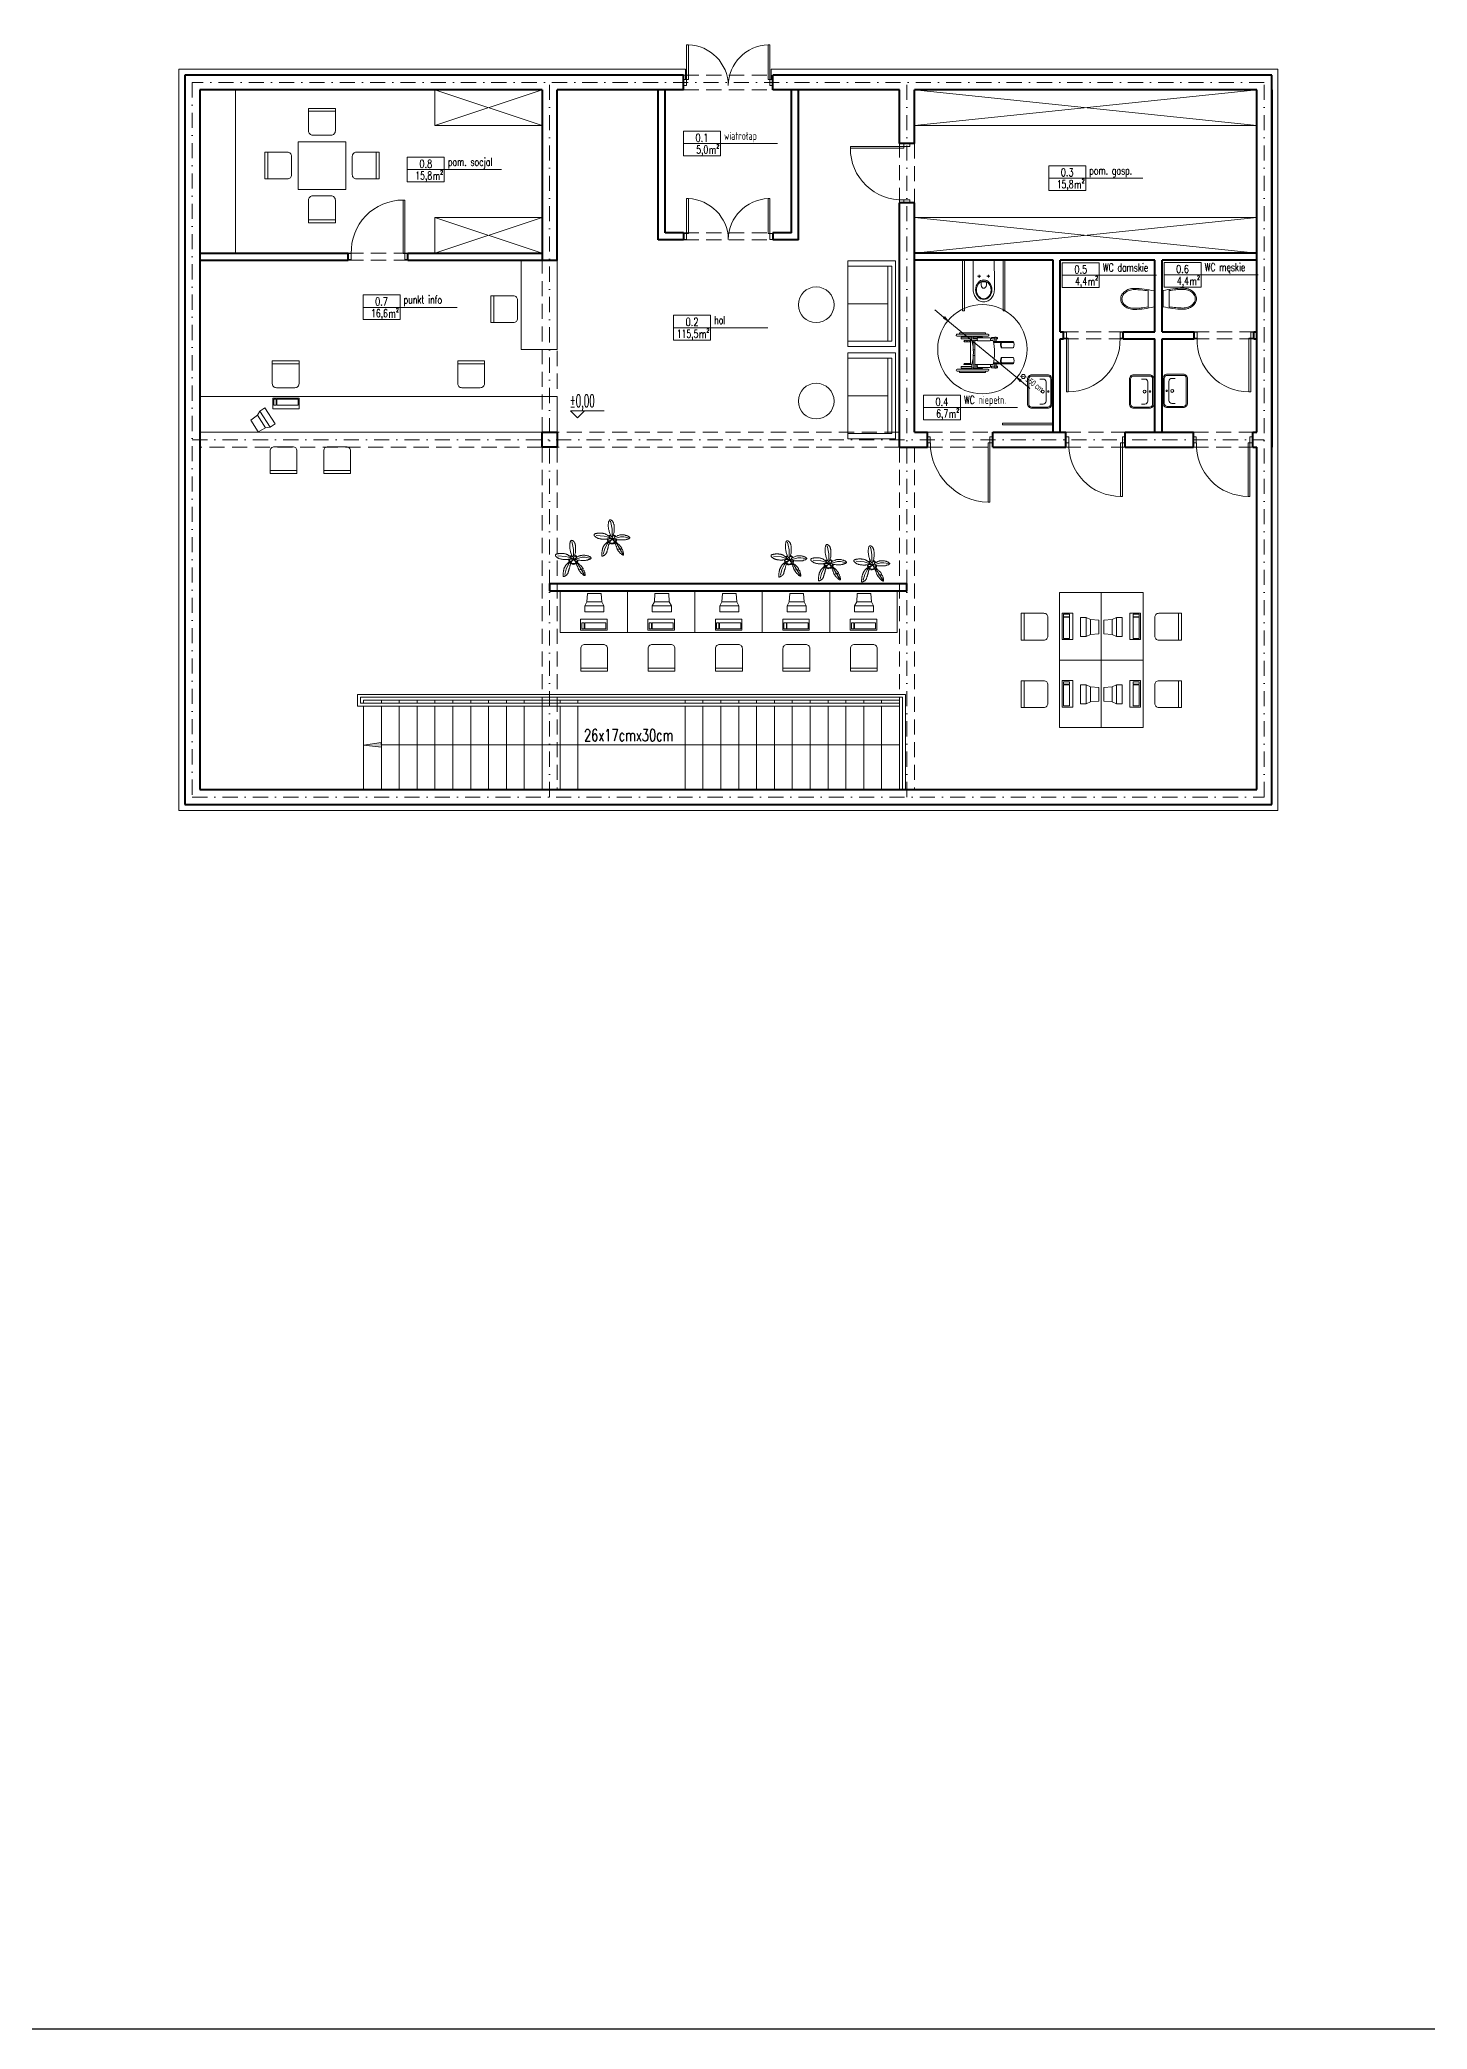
# Model space of a CAD drawing. Header units: millimetres. Extents: x -105266 to 178069, y 491 to 168574.
# Drawn here: x 8103 to 10433, y 5409 to 8750 of the extents above; entities that cross this region are included whole.
import ezdxf
from ezdxf.enums import TextEntityAlignment as Align

# ---------------------------------------------------------------- set-up
doc = ezdxf.new("R2010")
doc.units = ezdxf.units.MM
doc.linetypes.add('DASHDOT', pattern=[25.4, 12.7, -6.35, 0, -6.35])
doc.linetypes.add('DASHED', pattern=[19.05, 12.7, -6.35])
for name, color, linetype, lineweight in [('A- NAD', 111, 'DASHED', 15), ('A-MEBLE', 253, 'Continuous', 5), ('A-OSIE', 7, 'DASHDOT', 0), ('A-SCIANY DZIAŁOWE', 1, 'Continuous', 40), ('A-STOLARKA OKIENNA', 1, 'Continuous', 5), ('A-WIDOK', 111, 'Continuous', 15), ('A-wykończenia', 6, 'Continuous', 13), ('A13_WYPOSAZENIE SANITARNE', 41, 'Continuous', 9), ('A14_KOTY', 4, 'Continuous', 5), ('A16_OPIS_POM', 2, 'Continuous', 9), ('sciany murowane', 3, 'Continuous', 40)]:
    doc.layers.add(name, color=color, linetype=linetype, lineweight=lineweight)
doc.styles.add('ROMANS', font='romans', dxfattribs={"width": 0.7})
doc.styles.add('X', font='ROMANS.shx', dxfattribs={"width": 0.5})

# ---------------------------------------------------------------- blocks, each defined once
blk = doc.blocks.new('LOVESET6')
at = {"layer": 'A-MEBLE', "linetype": 'Continuous'}
for p, q in [((41.75, 0), (41.75, -40.00001)), ((-25.75, -3), (37.25, -3)), ((-25.75, -40.00001), (-25.75, -3)), ((-25.75, -6.5), (37.25, -6.5)), ((5.75, -40.00001), (5.75, -6.5)), ((37.25, -3), (37.25, -40.00001))]:
    blk.add_line(p, q, dxfattribs=at)
for points in [[(41.75, -40.00001), (-30.25, -40.00001), (-30.25, 0), (30.25, 0)], [(30.25, 0), (41.75, 0)]]:
    blk.add_lwpolyline(points, dxfattribs=at)
blk = doc.blocks.new('PLANT2')
at = {"layer": 'A-MEBLE'}
for p, q in [((-8.5, -0.3), (-5.8, 0.2)), ((-5.8, 0.2), (-2.3, 0.2)), ((-1.5, 0.2), (-0.5, 0.6)), ((-1.5, 0.1), (-0.5, 0.4)), ((-1, 9.4), (-1.4, 6.8)), ((-1.4, 6.8), (-1.4, 5)), ((-1.4, 5), (-0.5, 1.9)), ((-0.5, 0.6), (-0.5, 1.4)), ((-0.5, 0.4), (-0.5, -0.3)), ((-0.3, 0.7), (-0.4, 1.4)), ((-0.4, -0.4), (-0.3, 0.5)), ((0.7, 1.3), (-0.3, 0.7)), ((-0.3, 0.5), (0.5, -0.5)), ((-0.2, 0.5), (0.8, 1.2)), ((0.6, -0.5), (-0.2, 0.6)), ((2.5, 2.8), (1.7, 1.9)), ((4.7, 4.1), (2.5, 2.8)), ((6.9, 5.4), (4.7, 4.1)), ((8.3, 6.3), (6.9, 5.4)), ((-10.2, -0.7), (-8.5, -0.3)), ((-1.9, -4.2), (-2.3, -8.6)), ((-1.4, -2.5), (-1.9, -4.2)), ((-0.5, -0.7), (-1.4, -2.5)), ((1.2, -1.6), (2.5, -2.5)), ((2.5, -2.5), (5.2, -3.8)), ((5.2, -3.8), (8.3, -4.7))]:
    blk.add_line(p, q, dxfattribs=at)
for points in [[(-4, 1.3), (-4.4, 1.3), (-4.9, 1.4), (-5.3, 1.4), (-5.8, 1.4), (-6.2, 1.4), (-6.6, 1.4), (-6.9, 1.4), (-7.3, 1.4), (-7.6, 1.4), (-7.9, 1.3), (-8.2, 1.3), (-8.4, 1.2), (-8.6, 1.2), (-8.9, 1.1), (-9.1, 1), (-9.3, 1), (-9.5, 0.9), (-9.6, 0.8), (-9.8, 0.7), (-10, 0.6), (-10.1, 0.5), (-10.3, 0.4), (-10.4, 0.3), (-10.5, 0.2), (-10.6, 0), (-10.7, -0.1), (-10.8, -0.2), (-10.8, -0.3), (-10.9, -0.4), (-10.9, -0.5), (-10.9, -0.6), (-11, -0.7), (-10.9, -0.8), (-10.9, -0.9), (-10.9, -1.1), (-10.8, -1.2), (-10.7, -1.3), (-10.6, -1.4), (-10.5, -1.4), (-10.3, -1.5), (-10.1, -1.6), (-9.8, -1.7), (-9.6, -1.7), (-9.3, -1.8), (-9, -1.8), (-8.6, -1.9), (-8.2, -1.9), (-7.9, -1.9), (-7.5, -1.9), (-7.1, -1.9), (-6.7, -1.8), (-6.2, -1.8), (-5.8, -1.7), (-5.3, -1.6), (-4.8, -1.5), (-4.4, -1.4), (-3.9, -1.2), (-3.4, -1.1), (-2.9, -0.9), (-2.5, -0.7), (-2.1, -0.5), (-1.8, -0.3), (-1.6, -0.1), (-1.5, 0.1), (-1.5, 0.3), (-1.7, 0.4), (-1.9, 0.6), (-2.2, 0.8), (-2.6, 0.9), (-3.1, 1), (-3.5, 1.2), (-4, 1.3)], [(-2, 3.2), (-2.2, 3.5), (-2.3, 3.9), (-2.4, 4.2), (-2.5, 4.5), (-2.5, 4.9), (-2.6, 5.2), (-2.6, 5.5), (-2.6, 5.9), (-2.6, 6.2), (-2.6, 6.5), (-2.5, 6.9), (-2.5, 7.2), (-2.4, 7.5), (-2.3, 7.8), (-2.3, 8.1), (-2.2, 8.4), (-2, 8.7), (-1.9, 9), (-1.8, 9.3), (-1.6, 9.5), (-1.5, 9.7), (-1.3, 9.9), (-1.2, 10), (-1.1, 10.1), (-0.9, 10.1), (-0.8, 10), (-0.7, 9.9), (-0.6, 9.8), (-0.4, 9.6), (-0.3, 9.4), (-0.3, 9.2), (-0.2, 9), (-0.1, 8.7), (0, 8.5), (0, 8.3), (0.1, 8.1), (0.2, 7.8), (0.2, 7.6), (0.2, 7.3), (0.3, 7), (0.3, 6.8), (0.3, 6.5), (0.3, 6.2), (0.3, 5.8), (0.3, 5.5), (0.3, 5.1), (0.3, 4.7), (0.3, 4.3), (0.2, 3.8), (0.2, 3.3), (0.1, 2.9), (0.1, 2.5), (0, 2.1), (-0.1, 1.8), (-0.2, 1.5), (-0.4, 1.4), (-0.6, 1.4), (-0.8, 1.4), (-1, 1.6), (-1.2, 1.8), (-1.4, 2.1), (-1.6, 2.5), (-1.8, 2.8), (-2, 3.2)], [(2.4, 3.5), (2.7, 3.7), (2.9, 4), (3.2, 4.3), (3.4, 4.5), (3.7, 4.7), (3.9, 4.9), (4.1, 5.1), (4.4, 5.3), (4.6, 5.4), (4.9, 5.6), (5.1, 5.7), (5.4, 3.8), (5.7, 6), (5.9, 6.1), (6.2, 6.2), (6.4, 6.2), (6.7, 6.3), (6.9, 6.4), (7.1, 6.5), (7.4, 6.5), (7.6, 6.6), (7.8, 6.6), (7.9, 6.6), (8.1, 6.7), (8.3, 6.7), (8.4, 6.7), (8.5, 6.7), (8.6, 6.7), (8.7, 6.7), (8.8, 6.7), (8.8, 6.6), (8.8, 6.5), (8.8, 6.4), (8.8, 6.3), (8.7, 6.2), (8.6, 6.1), (8.5, 5.9), (8.4, 5.7), (8.3, 5.5), (8.1, 5.4), (7.9, 5.2), (7.8, 5), (7.6, 4.8), (7.4, 4.6), (7.2, 4.4), (6.9, 4.2), (6.7, 4), (6.5, 3.8), (6.3, 3.7), (6.1, 3.5), (5.8, 3.4), (5.6, 3.3), (5.4, 3.1), (5.1, 3), (4.9, 2.9), (4.6, 2.8), (4.3, 2.7), (4, 2.6), (3.7, 2.5), (3.4, 2.3), (3.1, 2.2), (2.8, 2.1), (2.5, 2), (2.2, 1.8), (1.9, 1.7), (1.6, 1.6), (1.3, 1.4), (1.1, 1.3), (0.9, 1.3), (0.8, 1.2), (0.7, 1.2), (0.7, 1.3), (0.8, 1.5), (0.9, 1.7), (1.1, 1.9), (1.3, 2.2), (1.6, 2.5), (1.8, 2.8), (2.1, 3.1), (2.4, 3.5)], [(-1.8, -1.6), (-2, -1.8), (-2.2, -2), (-2.3, -2.3), (-2.5, -2.5), (-2.6, -2.7), (-2.8, -3), (-2.9, -3.2), (-3, -3.4), (-3.1, -3.7), (-3.2, -3.9), (-3.3, -4.2), (-3.4, -4.5), (-3.4, -4.7), (-3.5, -5), (-3.5, -5.3), (-3.5, -5.6), (-3.6, -5.8), (-3.6, -6.1), (-3.6, -6.4), (-3.6, -6.7), (-3.6, -6.9), (-3.6, -7.2), (-3.6, -7.4), (-3.5, -7.7), (-3.5, -7.9), (-3.5, -8.2), (-3.4, -8.4), (-3.4, -8.6), (-3.3, -8.8), (-3.3, -9), (-3.2, -9.2), (-3.2, -9.3), (-3.1, -9.4), (-3.1, -9.5), (-3, -9.6), (-3, -9.7), (-2.9, -9.8), (-2.8, -9.8), (-2.8, -9.9), (-2.7, -9.9), (-2.7, -9.9), (-2.6, -9.9), (-2.6, -9.9), (-2.5, -9.9), (-2.4, -9.9), (-2.4, -9.9), (-2.3, -9.9), (-2.2, -9.8), (-2.1, -9.8), (-2, -9.7), (-1.9, -9.6), (-1.8, -9.5), (-1.7, -9.4), (-1.6, -9.3), (-1.5, -9.1), (-1.4, -9), (-1.3, -8.9), (-1.2, -8.7), (-1.1, -8.6), (-1, -8.4), (-0.9, -8.2), (-0.8, -8), (-0.7, -7.8), (-0.6, -7.5), (-0.5, -7.3), (-0.5, -7), (-0.4, -6.7), (-0.3, -6.4), (-0.3, -6.1), (-0.2, -5.8), (-0.2, -5.6), (-0.2, -5.3), (-0.1, -5), (-0.1, -4.7), (-0.1, -4.5), (-0.1, -4.3), (-0.1, -4), (-0.1, -3.8), (-0.1, -3.5), (-0.2, -3.3), (-0.2, -3), (-0.2, -2.8), (-0.3, -2.5), (-0.3, -2.3), (-0.3, -2), (-0.4, -1.8), (-0.4, -1.5), (-0.4, -1.3), (-0.4, -1.1), (-0.4, -0.9), (-0.4, -0.7), (-0.3, -0.6), (-0.3, -0.5), (-0.4, -0.4), (-0.4, -0.4), (-0.5, -0.4), (-0.6, -0.4), (-0.7, -0.5), (-0.8, -0.6), (-1, -0.8), (-1.2, -1), (-1.4, -1.2), (-1.6, -1.4), (-1.8, -1.6)], [(0.9, -1.7), (1, -1.9), (1.2, -2.1), (1.3, -2.3), (1.5, -2.5), (1.6, -2.7), (1.8, -2.9), (2, -3.1), (2.2, -3.3), (2.4, -3.5), (2.6, -3.7), (2.8, -3.8), (3, -4), (3.2, -4.2), (3.4, -4.3), (3.6, -4.4), (3.8, -4.5), (4, -4.6), (4.2, -4.7), (4.3, -4.8), (4.5, -4.9), (4.7, -5), (4.9, -5), (5.1, -5.1), (5.3, -5.1), (5.6, -5.2), (5.8, -5.2), (6, -5.3), (6.3, -5.3), (6.5, -5.4), (6.8, -5.4), (7.1, -5.5), (7.3, -5.5), (7.6, -5.5), (7.8, -5.5), (8, -5.5), (8.2, -5.6), (8.4, -5.6), (8.6, -5.6), (8.8, -5.6), (8.9, -5.6), (9, -5.6), (9.2, -5.6), (9.2, -5.6), (9.3, -5.5), (9.4, -5.5), (9.4, -5.4), (9.4, -5.4), (9.4, -5.3), (9.3, -5.2), (9.3, -5), (9.2, -4.8), (9.1, -4.7), (9, -4.5), (8.9, -4.3), (8.8, -4.1), (8.7, -4), (8.6, -3.8), (8.5, -3.6), (8.4, -3.5), (8.2, -3.4), (8.1, -3.3), (8, -3.2), (7.8, -3.1), (7.7, -3), (7.5, -2.9), (7.3, -2.8), (7.1, -2.8), (6.9, -2.7), (6.7, -2.7), (6.5, -2.6), (6.3, -2.5), (6.1, -2.5), (5.9, -2.4), (5.8, -2.4), (5.6, -2.3), (5.4, -2.3), (5.2, -2.2), (5, -2.2), (4.8, -2.1), (4.6, -2), (4.4, -2), (4.1, -1.9), (3.9, -1.9), (3.6, -1.8), (3.4, -1.8), (3.1, -1.7), (2.9, -1.6), (2.6, -1.5), (2.4, -1.4), (2.1, -1.4), (1.9, -1.3), (1.7, -1.2), (1.5, -1.1), (1.3, -1), (1.1, -0.9), (1, -0.8), (0.9, -0.7), (0.8, -0.7), (0.7, -0.6), (0.6, -0.6), (0.6, -0.5), (0.5, -0.5), (0.5, -0.5), (0.5, -0.6), (0.5, -0.6), (0.5, -0.7), (0.6, -0.9), (0.6, -1), (0.7, -1.1), (0.7, -1.3), (0.8, -1.5), (0.9, -1.7)]]:
    blk.add_lwpolyline(points, close=True, dxfattribs=at)
for radius, start, end in [(2.64, 123.8022, 163.3846), (2.2, 123.3061, 164.633), (2.64, 55.4621, 85.1348), (2.2, 56.1561, 85.8565), (2.2, 323.0276, 39.4037), (2.64, 325.816, 37.097), (2.64, 200.5744, 226.3792), (2.2, 199.7262, 226.28), (2.2, 263.9554, 299.0217), (2.64, 266.0481, 299.6067)]:
    blk.add_arc((-0.1, 0.2), radius, start, end, dxfattribs=at)
blk = doc.blocks.new('ME-KRZ1')
at = {"linetype": 'Continuous'}
blk.add_line((45, 5), (0, 5), dxfattribs=at)
blk.add_lwpolyline([(0, 38, -0.414214), (7, 45), (38, 45, -0.414214), (45, 38), (45, 0), (0, 0)], format="xyb", close=True, dxfattribs=at)
blk = doc.blocks.new('ME-XKOMP')
for p, q in [((10.8, 47.4), (7.3, 40.4)), ((7.3, 40.4), (7.3, 30.4)), ((7.3, 40.4), (39.3, 40.4)), ((11.8, 61.4), (10.8, 47.4)), ((10.8, 47.4), (35.8, 47.4)), ((34.8, 61.4), (11.8, 61.4)), ((34.8, 61.4), (35.8, 47.4)), ((35.8, 47.4), (39.3, 40.4)), ((39.3, 30.4), (39.3, 40.4)), ((0, 18), (44.5, 18)), ((0, 0), (0, 18)), ((44.5, 0), (0, 0)), ((2, 12), (6, 12)), ((2, 2), (2, 12)), ((6, 2), (2, 2)), ((6, 2), (6, 12)), ((7, 2), (7, 12)), ((7, 12), (42.5, 12)), ((42.5, 2), (7, 2)), ((7.3, 30.4), (39.3, 30.4)), ((42.5, 12), (42.5, 2)), ((44.5, 18), (44.5, 0))]:
    blk.add_line(p, q)
blk = doc.blocks.new('A$C67DB12D1')
at = {"layer": 'A-MEBLE'}
for p, q in [((0, 0), (0, -70)), ((113.2, 0), (0, 0)), ((113.2, -70), (113.2, 0)), ((0, -70), (113.2, -70))]:
    blk.add_line(p, q, dxfattribs=at)
for name, p in [('ME-XKOMP', (34.4, -65.6)), ('ME-KRZ1', (34.7, -134.7))]:
    blk.add_blockref(name, p, dxfattribs=at)
blk = doc.blocks.new('A$C676C4DED')
at = {"layer": 'A-MEBLE'}
for p, q in [((0, 180), (60, 180)), ((0, 0), (0, 180)), ((0, 180), (60, 0)), ((0, 0), (60, 180)), ((60, 180), (60, 0)), ((60, 0), (0, 0))]:
    blk.add_line(p, q, dxfattribs=at)
blk = doc.blocks.new('A$C06155931')
at = {"layer": 'A-STOLARKA OKIENNA'}
for points in [[(5, 5), (5, 63.4), (8, 63.4), (8, 5)], [(142, 5), (142, 63.4), (145, 63.4), (145, 5)], [(0, 5), (5, 5), (5, -5), (0, -5)], [(0, 5), (5, 5), (5, -5), (0, -5)], [(145, 5), (150, 5), (150, -5), (145, -5)]]:
    blk.add_lwpolyline(points, close=True, dxfattribs=at)
for centre, start, end in [((5.3, -6.3), 1.0982, 87.7503), ((144.7, -6.3), 92.2497, 178.9018)]:
    blk.add_arc(centre, 69.8, start, end, dxfattribs=at)
blk = doc.blocks.new('MW-0-105')
at = {"layer": 'A13_WYPOSAZENIE SANITARNE', "linetype": 'ByBlock'}
for points in [[(-21, -41), (21, -41, 0.414214), (28, -34), (28, -7, 0.414214), (21, 0), (-21, 0, 0.414214), (-28, -7), (-28, -34, 0.414214)], [(-21, -39), (21, -39, 0.414214), (26, -34), (26, -7, 0.414214), (21, -2), (-21, -2, 0.414214), (-26, -7), (-26, -34, 0.414214)]]:
    blk.add_lwpolyline(points, format="xyb", close=True, dxfattribs=at)
blk.add_lwpolyline([(21, -20.5), (21, -15, 0.414214), (16, -10), (-16, -10, 0.414214), (-21, -15), (-21, -20.5)], format="xyb", dxfattribs=at)
for centre, radius in [((0, -15.5), 2.5), ((0, -6.3), 1.29)]:
    blk.add_circle(centre, radius, dxfattribs=at)
blk = doc.blocks.new('MW-0-152')
at = {"layer": 'A13_WYPOSAZENIE SANITARNE', "linetype": 'ByBlock'}
blk.add_line((-15.5, -10), (15.5, -10), dxfattribs=at)
blk.add_lwpolyline([(-13.5, 0, 0.053819), (-17.7, -33.3, 0.078305), (-16.3, -42.2, 0.087719), (-12.6, -49.3, 0.105432), (-6.6, -54.4, 0.122623), (0, -56, 0.122623), (6.6, -54.4, 0.105432), (12.6, -49.3, 0.087719), (16.3, -42.2, 0.078305), (17.7, -33.3, 0.053819), (13.5, 0)], format="xyb", close=True, dxfattribs=at)
blk.add_lwpolyline([(-13.5, -10, 0.037963), (-15.7, -33.3, 0.078126), (-14.4, -41.6, 0.087719), (-11, -48.1, 0.105432), (-5.6, -52.6, 0.122623), (0, -54, 0.122623), (5.6, -52.6, 0.105432), (11, -48.1, 0.087719), (14.4, -41.6, 0.078126), (15.7, -33.3, 0.037963), (13.5, -10)], format="xyb", dxfattribs=at)
blk = doc.blocks.new('A$C0A0820CA')
at = {"layer": 'A-STOLARKA OKIENNA'}
for points in [[(5, 5), (5, 95), (8, 95), (8, 5)], [(0, 5), (5, 5), (5, -5), (0, -5)], [(95, 5), (100, 5), (100, -5), (95, -5)]]:
    blk.add_lwpolyline(points, close=True, dxfattribs=at)
blk.add_arc((8.4, 8.4), 86.6, 357.7776, 90.2803, dxfattribs=at)
blk = doc.blocks.new('A$C3C107989')
at = {"layer": 'A13_WYPOSAZENIE SANITARNE', "lineweight": 0}
for points in [[(17.6, 0), (17.7, -12), (17.8, -23.9), (17.8, -47.8), (17.8, -49.8), (17.6, -51.8), (17.3, -53.7), (16.9, -55.7), (16.3, -57.6), (15.5, -59.4), (14.6, -61.2), (13.5, -62.8), (12.3, -64.3), (10.8, -65.7), (9.3, -67), (7.6, -68), (5.8, -68.8), (3.9, -69.5), (2, -69.9), (0, -70), (-2, -69.9), (-4, -69.5), (-5.8, -68.8), (-7.6, -68), (-9.3, -67), (-10.9, -65.7), (-12.3, -64.3), (-13.6, -62.8), (-14.7, -61.2), (-15.6, -59.4), (-16.3, -57.6), (-16.9, -55.7), (-17.3, -53.7), (-17.6, -51.8), (-17.8, -49.8), (-17.8, -47.8), (-17.8, -23.9), (-17.7, -12), (-17.6, 0)], [(-17.6, 0), (17.6, 0)]]:
    blk.add_lwpolyline(points, dxfattribs=at)
at = {"layer": 'A13_WYPOSAZENIE SANITARNE'}
for points in [[(-10.4, -27), (-5.1, -27)], [(-7.8, -24.5), (-7.8, -29.5)], [(5.1, -27), (10.2, -27)], [(7.7, -24.8), (7.7, -29.3)]]:
    blk.add_lwpolyline(points, dxfattribs=at)
at = {"layer": 'A13_WYPOSAZENIE SANITARNE', "lineweight": 0}
for points in [[(-7.8, -27.7), (-7.5, -27.7), (-7.2, -27.5), (-7.1, -27.3), (-7, -27), (-7.1, -26.7), (-7.2, -26.5), (-7.5, -26.3), (-7.8, -26.2), (-8, -26.3), (-8.3, -26.5), (-8.5, -26.7), (-8.5, -27), (-8.5, -27.3), (-8.3, -27.5), (-8, -27.7)], [(-4.5, -37.9), (-4.4, -37.6), (-4.3, -37.3), (-4.1, -37.1), (-3.8, -36.9), (-2.9, -36.5), (-2, -36.3), (-1, -36.1), (0, -36.1), (1, -36.1), (2, -36.3), (2.9, -36.5), (3.8, -36.9), (4.1, -37.1), (4.3, -37.3), (4.4, -37.6), (4.4, -37.9), (4.4, -40.7), (4.3, -42.1), (4, -43.5), (3.8, -44.2), (3.5, -44.9), (3.1, -45.5), (2.6, -46), (2, -46.4), (1.4, -46.7), (0.7, -47), (0, -47), (-0.7, -47), (-1.4, -46.7), (-2.1, -46.4), (-2.6, -46), (-3.1, -45.5), (-3.5, -44.9), (-3.8, -44.2), (-4, -43.5), (-4.3, -42.1), (-4.4, -40.7)]]:
    blk.add_lwpolyline(points, close=True, dxfattribs=at)
blk.add_circle((7.7, -27), 0.752, dxfattribs=at)
for centre, major_axis, ratio in [((0, -49.5), (0, -16.5), 0.829441), ((0, -49.9), (0, -14.8), 0.831158)]:
    blk.add_ellipse(centre, major_axis=major_axis, ratio=ratio, start_param=0, end_param=6.283185, dxfattribs=at)
blk = doc.blocks.new('A$C75C05469')
at = {"layer": 'A-WIDOK'}
h = blk.add_hatch(color=256, dxfattribs=at)
h.dxf.hatch_style = 1
h.paths.add_polyline_path([(9.8, -60), (-4.9, -30)])
h.paths.add_polyline_path([(4, 0), (0.1, 30), (0, 30), (-4, 0)])
blk.add_lwpolyline([(0.1, 30), (4, 0), (-4, 0), (0, 30)], dxfattribs=at)
blk = doc.blocks.new('A$C1A052F2C')
at = {"layer": 'A-STOLARKA OKIENNA'}
for points in [[(-105, -5), (-110, -5), (-110, 5), (-105, 5)], [(0, -5), (-5, -5), (-5, 5), (0, 5)], [(-5, -5), (-5, -105), (-8, -105), (-8, -5)]]:
    blk.add_lwpolyline(points, close=True, dxfattribs=at)
blk.add_arc((-4.3, -4.4), 100.7, 180.3589, 267.8962, dxfattribs=at)
blk = doc.blocks.new('B05X0605')
at = {"layer": 'A-MEBLE', "linetype": 'Continuous'}
for p, q in [((118.5, 187), (73.5, 187)), ((5, 118.5), (5, 73.5)), ((187, 118.5), (187, 73.5)), ((118.5, 5), (73.5, 5))]:
    blk.add_line(p, q, dxfattribs=at)
for points in [[(73.5, 154, 0.414214), (80.5, 147), (111.5, 147, 0.414214), (118.5, 154), (118.5, 192), (73.5, 192)], [(38, 73.5, 0.414214), (45, 80.5), (45, 111.5, 0.414214), (38, 118.5), (0, 118.5), (0, 73.5)], [(154, 73.5, -0.414214), (147, 80.5), (147, 111.5, -0.414214), (154, 118.5), (192, 118.5), (192, 73.5)], [(73.5, 38, -0.414214), (80.5, 45), (111.5, 45, -0.414214), (118.5, 38), (118.5, 0), (73.5, 0)]]:
    blk.add_lwpolyline(points, format="xyb", close=True, dxfattribs=at)
at = {"layer": 'A-MEBLE'}
blk.add_lwpolyline([(56, 136), (136, 136), (136, 56), (56, 56)], close=True, dxfattribs=at)
blk = doc.blocks.new('A$C3FBA17CC')
at = {"layer": 'A-MEBLE'}
for p, q in [((0, 0), (0, -44.5)), ((18, 0), (0, 0)), ((18, -44.5), (18, 0)), ((12, -2), (2, -2)), ((2, -2), (2, -37.5)), ((12, -37.5), (12, -2)), ((0, -44.5), (18, -44.5)), ((2, -37.5), (12, -37.5)), ((2, -38.5), (2, -42.5)), ((2, -38.5), (12, -38.5)), ((2, -42.5), (12, -42.5)), ((12, -42.5), (12, -38.5)), ((43.6, -40.3), (16.7, -57.6)), ((16.7, -57.6), (22.1, -66)), ((49, -48.7), (22.1, -66)), ((28.8, -70), (22.1, -66)), ((49.9, -56.5), (28.8, -70)), ((49, -48.7), (43.6, -40.3)), ((49.9, -56.5), (49, -48.7)), ((56.6, -68.8), (49.9, -56.5)), ((37.3, -81.2), (28.8, -70)), ((37.3, -81.2), (56.6, -68.8))]:
    blk.add_line(p, q, dxfattribs=at)
blk = doc.blocks.new('opis-pomieszczenie')
for p, q in [((-64.8, 0), (99.9, 0)), ((0, 21.8), (0, -21.4))]:
    blk.add_line(p, q)
blk.add_lwpolyline([(0, 21.8), (-64.8, 21.8), (-64.8, -21.4), (0, -21.4)])
at = {"style": 'ROMANS', "width": 0.7}
for s, height, p in [('m', 14.3, (-13.8, -18)), ('2', 7.15, (-4.6, -8.4))]:
    blk.add_text(s, height=height, dxfattribs=at).set_placement(p, align=Align.CENTER)
blk.add_attdef('NR', text='', height=14.3, dxfattribs=at).set_placement((-32.4, 2.8), align=Align.CENTER)
for tag, p in [('POMIESZCZENIE', (6.3, 3.9)), ('POS', (6.3, -17.6))]:
    blk.add_attdef(tag, p, '', height=14.3, dxfattribs=at)
blk.add_attdef('POW', text='', height=14.3, dxfattribs=at).set_placement((-27, -17.4), align=Align.RIGHT)
blk = doc.blocks.new('A$C594607AF')
at = {"layer": 'A-MEBLE'}
for p, q in [((46.8, 67.9), (-5.2, 67.9)), ((42.4, 70.5), (-0.8, 70.5)), ((-0.8, 70.5), (-0.8, 67.9)), ((42.4, 70.5), (42.4, 67.9)), ((-5.2, 64.7), (46.8, 64.7)), ((1.8, 63), (1.8, 60.4)), ((19.6, 63), (1.8, 63)), ((19.6, 60.4), (1.8, 60.4)), ((7.2, 57.1), (6.6, 57.1)), ((6.6, 55.3), (17.5, 55.3)), ((9.6, 57.1), (9, 57.1)), ((12.1, 57.1), (11.4, 57.1)), ((14.6, 57.1), (13.9, 57.1)), ((17.5, 57.1), (16.4, 57.1)), ((17.5, 57.1), (19.9, 57.1)), ((17.5, 16.9), (17.5, 57.1)), ((17.5, 57.1), (19.9, 57.1)), ((19.6, 64.7), (19.6, 57.1)), ((22.1, 64.7), (22.1, 60.6)), ((37.3, 63), (22.1, 63)), ((22.1, 60.6), (29, 60.6)), ((22.1, 58.1), (29, 58.1)), ((22.1, 58.1), (22.1, 41.7)), ((22.1, 41.7), (24.6, 41.7)), ((24.6, 41.7), (22.1, 41.7)), ((24.6, 57.1), (29.2, 57.1)), ((24.6, 16.9), (24.6, 57.1)), ((24.6, 57.1), (29.2, 57.1)), ((50.7, 61.9), (29.3, 61.9)), ((50.7, 61.9), (29.3, 61.9)), ((29.3, 56.8), (50.7, 56.8)), ((29.3, 56.8), (50.7, 56.8)), ((37.3, 63), (37.3, 61.9)), ((50.8, 57.1), (55.4, 57.1)), ((50.8, 57.1), (55.4, 57.1)), ((58.5, 62.3), (53.3, 62.3)), ((53.3, 59.9), (58.5, 59.9)), ((55.7, 55.9), (89.3, 55.9)), ((56.1, 53.9), (90.1, 53.9)), ((58.5, 55.9), (58.5, 63.1)), ((58.5, 63.1), (60.7, 63.1)), ((60.7, 63.1), (60.7, 55.9)), ((62.1, 62.3), (60.7, 62.3)), ((62.1, 59.9), (60.7, 59.9)), ((89.3, 45.3), (68.9, 45.3)), ((-5.2, 9.3), (46.8, 9.3)), ((46.8, 6.1), (-5.2, 6.1)), ((-0.8, 3.5), (-0.8, 6.1)), ((42.4, 3.5), (-0.8, 3.5)), ((1.8, 11), (1.8, 13.6)), ((19.6, 13.6), (1.8, 13.6)), ((19.6, 11), (1.8, 11)), ((6.6, 18.7), (17.5, 18.7)), ((7.2, 16.9), (6.6, 16.9)), ((9.6, 16.9), (9, 16.9)), ((12.1, 16.9), (11.4, 16.9)), ((14.6, 16.9), (13.9, 16.9)), ((17.5, 16.9), (16.4, 16.9)), ((17.5, 16.9), (19.9, 16.9)), ((19.6, 9.3), (19.6, 16.9)), ((24.6, 32.3), (22.1, 32.3)), ((22.1, 15.9), (22.1, 32.3)), ((22.1, 15.9), (29, 15.9)), ((22.1, 13.4), (29, 13.4)), ((22.1, 9.3), (22.1, 13.4)), ((37.3, 11), (22.1, 11)), ((24.6, 16.9), (29.2, 16.9)), ((29.3, 17.2), (50.7, 17.2)), ((50.7, 12.1), (29.3, 12.1)), ((37.3, 11), (37.3, 12.1)), ((42.4, 3.5), (42.4, 6.1)), ((50.8, 16.9), (55.4, 16.9)), ((53.3, 14.1), (58.5, 14.1)), ((58.5, 11.7), (53.3, 11.7)), ((55.7, 18.1), (89.3, 18.1)), ((56.1, 20.1), (90.1, 20.1)), ((58.5, 18.1), (58.5, 10.9)), ((58.5, 10.9), (60.7, 10.9)), ((60.7, 10.9), (60.7, 18.1)), ((62.1, 14.1), (60.7, 14.1)), ((62.1, 11.7), (60.7, 11.7)), ((89.3, 28.7), (68.9, 28.7))]:
    blk.add_line(p, q, dxfattribs=at)
for centre, radius, start, end in [((-5, 66.3), 1.62, 83.3484, 263.3484), ((46.7, 66.3), 1.62, 276.6516, 96.6516), ((8.8, 56.2), 2.43, 157.5799, 202.4201), ((8.1, 59.4), 2.43, 248.7013, 291.2987), ((10.5, 59.4), 2.43, 248.7013, 291.2987), ((13, 59.4), 2.43, 248.7013, 291.2987), ((15.5, 59.4), 2.43, 248.7013, 291.2987), ((-64.5, 37), 86.8, 346.5803, 13.4197), ((35.8, 59.4), 6.91, 158.6958, 201.3042), ((35.8, 59.4), 6.91, 158.6958, 201.3042), ((44.2, 59.4), 6.91, 338.6958, 21.3042), ((44.2, 59.4), 6.91, 338.6958, 21.3042), ((53.7, 61.1), 1.29, 111.1935, 248.8065), ((-29, 37), 86.8, 346.5803, 13.4197), ((61.6, 61.1), 1.29, 291.1935, 68.8065), ((80.7, 50.6), 12.9, 165.0649, 204.3854), ((80.7, 50.6), 11.7, 165.0649, 207.0325), ((77.6, 50.6), 12.9, 335.6146, 24.3854), ((-5, 7.7), 1.62, 96.6516, 276.6516), ((8.8, 17.8), 2.43, 157.5799, 202.4201), ((8.1, 14.6), 2.43, 68.7013, 111.2987), ((10.5, 14.6), 2.43, 68.7013, 111.2987), ((13, 14.6), 2.43, 68.7013, 111.2987), ((15.5, 14.6), 2.43, 68.7013, 111.2987), ((35.8, 14.6), 6.91, 158.6958, 201.3042), ((46.7, 7.7), 1.62, 263.3484, 83.3484), ((44.2, 14.6), 6.91, 338.6958, 21.3042), ((53.7, 12.9), 1.29, 111.1935, 248.8065), ((61.6, 12.9), 1.29, 291.1935, 68.8065), ((80.7, 23.4), 12.9, 155.6146, 194.9351), ((80.7, 23.4), 11.7, 152.9675, 194.9351), ((77.6, 23.4), 12.9, 335.6146, 24.3854)]:
    blk.add_arc(centre, radius, start, end, dxfattribs=at)
blk = doc.blocks.new('A$C50B7139D')
at = {"layer": 'A-MEBLE'}
h = blk.add_hatch(color=256, dxfattribs=at)
h.dxf.hatch_style = 1
h.paths.add_polyline_path([(-117.6, 106.2), (-112.1, 99.5), (-119.7, 103.7)])
h = blk.add_hatch(color=256, dxfattribs=at)
h.dxf.hatch_style = 1
h.paths.add_polyline_path([(11, -0.3), (3.4, 3.9), (9, -2.8)])
blk.add_line((3.4, 3.9), (-112.2, 99.4), dxfattribs=at)
for points in [[(-112.1, 99.5), (-134.2, 117.8)], [(3.4, 3.9), (25.5, -14.4)]]:
    blk.add_lwpolyline(points, dxfattribs=at)
for points in [[(-117.6, 106.2), (-112.1, 99.5), (-119.7, 103.7)], [(11, -0.3), (3.4, 3.9), (9, -2.8)]]:
    blk.add_lwpolyline(points, close=True, dxfattribs=at)
blk.add_circle((-54.4, 51.6), 75, dxfattribs=at)
at = {"layer": 'A16_OPIS_POM'}
blk.add_line((8.9, 6.4), (19.8, 4.8), dxfattribs=at)
blk.add_circle((14.4, 5.8), 3.53, dxfattribs=at)
blk.add_blockref('A$C594607AF', (-91.7, 8.9))
at = {"layer": 'A16_OPIS_POM', "insert": (23.3, 6.8), "char_height": 10, "attachment_point": 1, "rotation": 322.7249, "style": 'ROMANS'}
blk.add_mtext_dynamic_manual_height_columns('{\\fArial Narrow|b0|i0|c0|p34;150 cm}', width=102.116, gutter_width=12.5, heights=[0], dxfattribs=at)
blk = doc.blocks.new('poziom miekki')
for p, q in [((15.8, 4.2), (-4.2, 4.2)), ((-4.2, 4.2), (0, 0)), ((0, 0), (4.2, 4.2))]:
    blk.add_line(p, q)
at = {"color": 0, "style": 'ROMANS', "width": 0.7}
blk.add_attdef('H?', (-4.2, 8.2), '', height=7.5, dxfattribs=at)

msp = doc.modelspace()

# ---------------------------------------------------------------- linework, layer by layer
msp.add_line((8371.59, 7490.75), (8959.09, 7490.75))
msp.add_lwpolyline([(6336.59, 10747.27), (20439.26, 10747.27), (20439.26, 5409.23), (6336.59, 5409.23)], close=True)
at = {"layer": 'A- NAD', "ltscale": 2}
for p, q in [((9184.09, 8690.75), (9334.09, 8690.75)), ((9184.09, 8665.75), (9334.09, 8665.75)), ((9546.59, 8475.95), (9546.59, 8575.95)), ((9571.59, 8575.95), (9571.59, 8475.95)), ((9184.09, 8425.75), (9334.09, 8425.75)), ((8621.08, 8391.75), (8721.08, 8391.75)), ((9184.09, 8413.75), (9334.09, 8413.75)), ((8621.08, 8379.75), (8721.08, 8379.75)), ((8946.59, 8090.75), (8946.59, 8379.75)), ((8971.59, 8379.75), (8971.59, 8090.75)), ((9821.91, 8259.75), (9921.91, 8259.75)), ((10041.41, 8259.75), (10141.41, 8259.75)), ((9821.91, 8247.75), (9921.91, 8247.75)), ((10041.41, 8247.75), (10141.41, 8247.75)), ((8946.59, 8090.75), (8371.59, 8090.75)), ((9546.59, 8090.75), (8971.59, 8090.75)), ((9593.36, 8090.75), (9703.36, 8090.75)), ((9825.78, 8090.75), (9925.78, 8090.75)), ((10039.98, 8090.75), (10139.98, 8090.75)), ((8946.59, 8065.75), (8371.59, 8065.75)), ((8946.59, 8065.75), (8946.59, 7490.75)), ((9546.59, 8065.75), (8971.59, 8065.75)), ((8971.59, 8065.75), (8971.59, 7490.75)), ((9546.59, 8065.75), (9546.59, 7490.75)), ((9571.59, 8065.75), (9571.59, 7490.75)), ((9593.36, 8065.75), (9703.36, 8065.75)), ((9825.78, 8065.75), (9925.78, 8065.75)), ((10039.98, 8065.75), (10139.98, 8065.75))]:
    msp.add_line(p, q, dxfattribs=at)
at = {"layer": 'A-MEBLE'}
for p, q in [((8431.59, 8665.75), (8431.59, 8391.75)), ((10146.59, 8665.75), (9571.59, 8605.75)), ((9571.59, 8665.75), (10146.59, 8605.75)), ((10146.59, 8605.75), (9571.59, 8605.75)), ((10146.59, 8451.75), (9571.59, 8451.75)), ((10146.59, 8391.75), (9571.59, 8451.75)), ((9571.59, 8391.75), (10146.59, 8451.75)), ((8636.59, 7650.75), (9556.59, 7650.75)), ((8636.59, 7650.75), (8636.59, 7630.75)), ((9556.59, 7650.75), (9556.59, 7490.75)), ((8636.59, 7630.75), (9546.59, 7630.75)), ((8641.59, 7645.75), (9551.59, 7645.75)), ((8641.59, 7645.75), (8641.59, 7635.75)), ((8641.59, 7635.75), (9546.59, 7635.75)), ((9551.59, 7645.75), (9551.59, 7490.75))]:
    msp.add_line(p, q, dxfattribs=at)
for points in [[(8911.59, 8379.75), (8911.59, 8229.75), (8971.59, 8229.75), (8971.59, 8379.75)], [(8371.59, 8090.75), (8971.59, 8090.75), (8971.59, 8150.75), (8371.59, 8150.75)]]:
    msp.add_lwpolyline(points, dxfattribs=at)
for centre in [(9406.78, 8304.96), (9406.78, 8143.21)]:
    msp.add_circle(centre, 29.9, dxfattribs=at)
at = {"layer": 'A-OSIE', "ltscale": 2}
for p, q in [((8959.09, 7478.25), (8959.09, 8678.25)), ((9559.09, 7478.25), (9559.09, 8678.25)), ((10159.09, 7478.25), (10159.09, 8678.25)), ((8359.09, 8078.25), (10159.09, 8078.25))]:
    msp.add_line(p, q, dxfattribs=at)
msp.add_lwpolyline([(8359.09, 7478.25), (10159.09, 7478.25), (10159.09, 8678.25), (8359.09, 8678.25)], close=True, dxfattribs=at)
at = {"layer": 'A-SCIANY DZIAŁOWE'}
for p, q in [((9141.09, 8413.75), (9141.09, 8665.75)), ((9153.09, 8425.75), (9153.09, 8665.75)), ((9365.09, 8425.75), (9365.09, 8665.75)), ((9377.09, 8413.75), (9377.09, 8665.75)), ((9184.09, 8425.75), (9153.09, 8425.75)), ((9184.09, 8425.75), (9184.09, 8413.75)), ((9365.09, 8425.75), (9334.09, 8425.75)), ((9334.09, 8425.75), (9334.09, 8413.75)), ((8371.59, 8391.75), (8621.08, 8391.75)), ((8621.08, 8379.75), (8621.08, 8391.75)), ((8721.08, 8391.75), (8946.59, 8391.75)), ((8721.08, 8379.75), (8721.08, 8391.75)), ((9184.09, 8413.75), (9141.09, 8413.75)), ((9377.09, 8413.75), (9334.09, 8413.75)), ((10146.59, 8391.75), (9571.59, 8391.75)), ((8371.59, 8379.75), (8621.08, 8379.75)), ((8721.08, 8379.75), (8946.59, 8379.75)), ((9804.59, 8379.75), (9571.59, 8379.75)), ((9804.59, 8090.75), (9804.59, 8379.75)), ((9975.59, 8379.75), (9816.59, 8379.75)), ((9816.59, 8259.75), (9816.59, 8379.75)), ((9975.59, 8259.75), (9975.59, 8379.75)), ((10146.59, 8379.75), (9987.59, 8379.75)), ((9987.59, 8259.75), (9987.59, 8379.75)), ((9816.59, 8259.75), (9821.91, 8259.75)), ((9821.91, 8247.75), (9821.91, 8259.75)), ((9921.91, 8259.75), (9975.59, 8259.75)), ((9921.91, 8247.75), (9921.91, 8259.75)), ((9987.59, 8259.75), (10041.41, 8259.75)), ((10041.41, 8247.75), (10041.41, 8259.75)), ((10141.41, 8259.75), (10146.59, 8259.75)), ((10141.41, 8247.75), (10141.41, 8259.75)), ((9816.59, 8247.75), (9821.91, 8247.75)), ((9816.59, 8090.75), (9816.59, 8247.75)), ((9921.91, 8247.75), (9975.59, 8247.75)), ((9975.59, 8090.75), (9975.59, 8247.75)), ((9987.59, 8090.75), (9987.59, 8247.75)), ((9987.59, 8247.75), (10041.41, 8247.75)), ((10141.41, 8247.75), (10146.59, 8247.75))]:
    msp.add_line(p, q, dxfattribs=at)
msp.add_lwpolyline([(8959.09, 7824.38), (9559.09, 7824.38), (9559.09, 7836.38), (8959.09, 7836.38)], close=True, dxfattribs=at)
at = {"layer": 'A-WIDOK'}
for p, q in [((8646.59, 7640.75), (8646.59, 7635.75)), ((8646.59, 7640.75), (9546.59, 7640.75)), ((8646.59, 7630.75), (8646.59, 7490.75)), ((8676.59, 7640.75), (8676.59, 7635.75)), ((8676.59, 7630.75), (8676.59, 7490.75)), ((8706.59, 7640.75), (8706.59, 7635.75)), ((8706.59, 7630.75), (8706.59, 7490.75)), ((8736.59, 7640.75), (8736.59, 7635.75)), ((8736.59, 7630.75), (8736.59, 7490.75)), ((8766.59, 7640.75), (8766.59, 7635.75)), ((8766.59, 7630.75), (8766.59, 7490.75)), ((8796.59, 7640.75), (8796.59, 7635.75)), ((8796.59, 7630.75), (8796.59, 7490.75)), ((8826.59, 7640.75), (8826.59, 7635.75)), ((8826.59, 7630.75), (8826.59, 7490.75)), ((8856.59, 7640.75), (8856.59, 7635.75)), ((8856.59, 7630.75), (8856.59, 7490.75)), ((8886.59, 7640.75), (8886.59, 7635.75)), ((8886.59, 7630.75), (8886.59, 7490.75)), ((8916.59, 7640.75), (8916.59, 7635.75)), ((8916.59, 7630.75), (8916.59, 7490.75)), ((8946.59, 7640.75), (8946.59, 7635.75)), ((8946.59, 7630.75), (8946.59, 7490.75)), ((8959.09, 7640.75), (8959.09, 7635.75)), ((8976.59, 7640.75), (8976.59, 7635.75)), ((8976.59, 7630.75), (8976.59, 7490.75)), ((9006.59, 7640.75), (9006.59, 7635.75)), ((9006.59, 7630.75), (9006.59, 7490.75)), ((9186.59, 7640.75), (9186.59, 7635.75)), ((9186.59, 7630.75), (9186.59, 7490.75)), ((9216.59, 7640.75), (9216.59, 7635.75)), ((9216.59, 7630.75), (9216.59, 7490.75)), ((9246.59, 7640.75), (9246.59, 7635.75)), ((9246.59, 7630.75), (9246.59, 7490.75)), ((9276.59, 7640.75), (9276.59, 7635.75)), ((9276.59, 7630.75), (9276.59, 7490.75)), ((9306.59, 7640.75), (9306.59, 7635.75)), ((9306.59, 7630.75), (9306.59, 7490.75)), ((9336.59, 7640.75), (9336.59, 7635.75)), ((9336.59, 7630.75), (9336.59, 7490.75)), ((9366.59, 7640.75), (9366.59, 7635.75)), ((9366.59, 7630.75), (9366.59, 7490.75)), ((9396.59, 7640.75), (9396.59, 7635.75)), ((9396.59, 7630.75), (9396.59, 7490.75)), ((9426.59, 7640.75), (9426.59, 7635.75)), ((9426.59, 7630.75), (9426.59, 7490.75)), ((9456.59, 7640.75), (9456.59, 7635.75)), ((9456.59, 7630.75), (9456.59, 7490.75)), ((9486.59, 7640.75), (9486.59, 7635.75)), ((9486.59, 7630.75), (9486.59, 7490.75)), ((9516.59, 7640.75), (9516.59, 7635.75)), ((9516.59, 7630.75), (9516.59, 7490.75)), ((9546.59, 7640.75), (9546.59, 7490.75)), ((8676.59, 7565.87), (9546.59, 7565.81))]:
    msp.add_line(p, q, dxfattribs=at)
at = {"layer": 'A-wykończenia', "ltscale": 10}
for p, q in [((8336.59, 8700.75), (8336.59, 7455.75)), ((9187.09, 8700.75), (8336.59, 8700.75)), ((9187.09, 8700.75), (9187.09, 8683.25)), ((10181.59, 8700.75), (9331.09, 8700.75)), ((9331.09, 8683.25), (9331.09, 8700.75)), ((10181.59, 8700.75), (10181.59, 7455.75)), ((8336.59, 7455.75), (10181.59, 7455.75))]:
    msp.add_line(p, q, dxfattribs=at)
at = {"layer": 'A13_WYPOSAZENIE SANITARNE'}
for points in [[(9652.5, 8379.75), (9652.5, 8294.75), (9655.5, 8294.75), (9655.5, 8379.75), (9652.5, 8379.75)], [(9723.68, 8379.75), (9723.68, 8294.75), (9720.68, 8294.75), (9720.68, 8379.75), (9723.68, 8379.75)], [(9804.59, 8103.25), (9719.59, 8103.25), (9719.59, 8106.25), (9804.59, 8106.25), (9804.59, 8103.25)]]:
    msp.add_lwpolyline(points, dxfattribs=at)
at = {"layer": 'sciany murowane'}
for p, q in [((9184.09, 8690.75), (8346.59, 8690.75)), ((8346.59, 8690.75), (8346.59, 7465.75)), ((9184.09, 8665.75), (9184.09, 8690.75)), ((10171.59, 8690.75), (9334.09, 8690.75)), ((9334.09, 8665.75), (9334.09, 8690.75)), ((10171.59, 7465.75), (10171.59, 8690.75)), ((8946.59, 8665.75), (8371.59, 8665.75)), ((8371.59, 8665.75), (8371.59, 8391.75)), ((8946.59, 8665.75), (8946.59, 8379.75)), ((8946.59, 8665.75), (8946.59, 8379.75)), ((9141.09, 8665.75), (8971.59, 8665.75)), ((9184.09, 8665.75), (9141.09, 8665.75)), ((9365.09, 8665.75), (9334.09, 8665.75)), ((9546.59, 8665.75), (9365.09, 8665.75)), ((9546.59, 8575.95), (9546.59, 8665.75)), ((10146.59, 8665.75), (9571.59, 8665.75)), ((9571.59, 8575.95), (9571.59, 8665.75)), ((10146.59, 8090.75), (10146.59, 8665.75)), ((10171.59, 8665.75), (10171.59, 8065.75)), ((9571.59, 8575.95), (9546.59, 8575.95)), ((9546.59, 8371.75), (9546.59, 8475.95)), ((9571.59, 8475.95), (9546.59, 8475.95)), ((9571.59, 8090.75), (9571.59, 8475.95)), ((8371.59, 8391.75), (8371.59, 8137.28)), ((9546.59, 8065.75), (9546.59, 8371.75)), ((8371.59, 8137.28), (8371.59, 8065.75)), ((9571.59, 8090.75), (9593.36, 8090.75)), ((9593.36, 8065.75), (9593.36, 8090.75)), ((9703.36, 8090.75), (9825.78, 8090.75)), ((9703.36, 8065.75), (9703.36, 8090.75)), ((9825.78, 8065.75), (9825.78, 8090.75)), ((9925.78, 8090.75), (10039.98, 8090.75)), ((9925.78, 8065.75), (9925.78, 8090.75)), ((10039.98, 8065.75), (10039.98, 8090.75)), ((10139.98, 8090.75), (10146.59, 8090.75)), ((10139.98, 8065.75), (10139.98, 8090.75)), ((8371.59, 8065.75), (8371.59, 7490.75)), ((9546.59, 8065.75), (9593.36, 8065.75)), ((9703.36, 8065.75), (9825.78, 8065.75)), ((9925.78, 8065.75), (10039.98, 8065.75)), ((10139.98, 8065.75), (10146.59, 8065.75)), ((10146.59, 7490.75), (10146.59, 8065.75)), ((8371.59, 7490.75), (10146.59, 7490.75)), ((8346.59, 7465.75), (10171.59, 7465.75))]:
    msp.add_line(p, q, dxfattribs=at)
msp.add_lwpolyline([(8946.59, 8379.75), (8971.59, 8379.75), (8971.59, 8665.75)], dxfattribs=at)
msp.add_lwpolyline([(8971.59, 8078.25), (8971.59, 8065.75), (8946.59, 8065.75), (8946.59, 8090.75), (8971.59, 8090.75)], close=True, dxfattribs=at)

# ---------------------------------------------------------------- block references
for name, p in [('A$C06155931', (9184.09, 8678.25)), ('B05X0605', (8480.81, 8442.77)), ('A$C06155931', (9184.09, 8419.75)), ('A$C3C107989', (9688.09, 8379.75)), ('A$C50B7139D', (9740.08, 8178.69)), ('A$C1A052F2C', (9703.36, 8078.25)), ('A$C67DB12D1', (8976.6, 7824.38)), ('A$C67DB12D1', (9089.82, 7824.38)), ('A$C67DB12D1', (9203.03, 7824.38)), ('A$C67DB12D1', (9316.25, 7824.38)), ('A$C67DB12D1', (9429.47, 7824.38))]:
    msp.add_blockref(name, p)
for name, p, rotation in [('A$C676C4DED', (8946.59, 8605.75), 90), ('A$C676C4DED', (8946.59, 8391.75), 90), ('A$C0A0820CA', (10141.41, 8253.75), 180), ('A$C3FBA17CC', (8538.72, 8148.38), 270), ('A$C0A0820CA', (9925.78, 8078.25), 180), ('A$C0A0820CA', (10139.98, 8078.25), 180), ('A$C67DB12D1', (9885.48, 7821.57), 270), ('A$C67DB12D1', (9885.48, 7708.35), 270), ('A$C75C05469', (8676.59, 7565.87), 90.8398903459813)]:
    msp.add_blockref(name, p, dxfattribs=dict(rotation=rotation))
at = {"xscale": -1}
for name, p, rotation in [('A$C0A0820CA', (9559.09, 8575.95), 90), ('A$C0A0820CA', (9821.91, 8253.75), 180), ('A$C67DB12D1', (9885.48, 7821.57), 90), ('A$C67DB12D1', (9885.48, 7708.35), 90)]:
    msp.add_blockref(name, p, dxfattribs=dict(at, rotation=rotation))
msp.add_blockref('A$C0A0820CA', (8721.08, 8385.75), dxfattribs=at)
at = {"rotation": 270}
for name, p, xscale, yscale, zscale in [('LOVESET6', (9539.86, 8318.14), 2, 2, 2), ('LOVESET6', (9539.86, 8163.5), 2, 2, 2), ('PLANT2', (9063.33, 7910.85), 3, 3, 3), ('PLANT2', (8998.48, 7876.63), 3, 3, 3), ('PLANT2', (9360.66, 7875.8), 3, 3, 3), ('PLANT2', (9427.26, 7869.41), 3, 3, 3), ('PLANT2', (9499.78, 7867.4), 3, 3, 3)]:
    msp.add_blockref(name, p, dxfattribs=dict(at, xscale=xscale, yscale=yscale, zscale=zscale))
at = {"layer": 'A-MEBLE'}
for name, p, rotation in [('ME-KRZ1', (8860.39, 8319.96), 270), ('ME-KRZ1', (8849.76, 8210.66), 180), ('MW-0-105', (9802.59, 8159.25), 270), ('MW-0-105', (9973.59, 8159.25), 270)]:
    msp.add_blockref(name, p, dxfattribs=dict(at, rotation=rotation))
at = {"layer": 'A-MEBLE', "xscale": -1}
for name, p, rotation in [('MW-0-152', (9974.1, 8314.75), 270), ('MW-0-152', (9989.12, 8315.13), 90), ('ME-KRZ1', (8493.43, 8210.66), 180), ('MW-0-105', (9989.09, 8160.36), 90)]:
    msp.add_blockref(name, p, dxfattribs=dict(at, rotation=rotation))
for p in [(8534.81, 8021.6), (8624.81, 8021.6)]:
    msp.add_blockref('ME-KRZ1', p, dxfattribs=at)
at = {"layer": 'A14_KOTY'}
ref = msp.add_blockref('poziom miekki', (9005.85, 8114.89), dxfattribs=dict(at, xscale=2.834999999940919, yscale=2.834999999940919, zscale=2.834999999940919))
ref.add_attrib('H?', '%%P0,00', (8992.91, 8133.1), dxfattribs={"layer": '0', "color": 0, "height": 21.263, "style": 'X', "width": 0.5})
at = {"layer": 'A16_OPIS_POM'}
ref = msp.add_blockref('opis-pomieszczenie', (9245.98, 8575.54), dxfattribs=dict(at, xscale=0.9600000000064028, yscale=0.9600000000064028, zscale=0.9600000000064028))
ref.add_attrib('NR', '0.1', dxfattribs={"layer": '0', "height": 13.44, "style": 'ROMANS', "width": 0.75}).set_placement((9214.88, 8578.68), align=Align.CENTER)
ref.add_attrib('POMIESZCZENIE', 'wiatrołap', (9252.03, 8581.84), dxfattribs={"layer": '0', "height": 13.44, "style": 'ROMANS', "width": 0.7})
ref.add_attrib('POW', '5,0', dxfattribs={"layer": '0', "height": 13.44, "style": 'ROMANS', "width": 0.7}).set_placement((9225.53, 8558.83), align=Align.RIGHT)
ref = msp.add_blockref('opis-pomieszczenie', (8782.3, 8531.82), dxfattribs=dict(at, xscale=0.9600000000064028, yscale=0.9600000000064028, zscale=0.9600000000064028))
ref.add_attrib('NR', '0.8', dxfattribs={"layer": '0', "height": 13.44, "style": 'ROMANS', "width": 0.75}).set_placement((8751.21, 8534.97), align=Align.CENTER)
ref.add_attrib('POMIESZCZENIE', 'pom. socjal', (8788.35, 8538.13), dxfattribs={"layer": '0', "height": 13.44, "style": 'ROMANS', "width": 0.7})
ref.add_attrib('POW', '15,8', dxfattribs={"layer": '0', "height": 13.44, "style": 'ROMANS', "width": 0.7}).set_placement((8761.86, 8515.11), align=Align.RIGHT)
ref = msp.add_blockref('opis-pomieszczenie', (9859.3, 8517.4), dxfattribs=dict(at, xscale=0.9600000000064028, yscale=0.9600000000064028, zscale=0.9600000000064028))
ref.add_attrib('NR', '0.3', dxfattribs={"layer": '0', "height": 13.44, "style": 'ROMANS', "width": 0.75}).set_placement((9828.21, 8520.55), align=Align.CENTER)
ref.add_attrib('POMIESZCZENIE', 'pom. gosp.', (9865.35, 8523.7), dxfattribs={"layer": '0', "height": 13.44, "style": 'ROMANS', "width": 0.7})
ref.add_attrib('POW', '15,8', dxfattribs={"layer": '0', "height": 13.44, "style": 'ROMANS', "width": 0.7}).set_placement((9838.85, 8500.69), align=Align.RIGHT)
ref = msp.add_blockref('opis-pomieszczenie', (9882.01, 8354.48), dxfattribs=dict(at, xscale=0.9600000000064028, yscale=0.9600000000064028, zscale=0.9600000000064028))
ref.add_attrib('NR', '0.5', dxfattribs={"layer": '0', "height": 13.44, "style": 'ROMANS', "width": 0.75}).set_placement((9850.92, 8357.62), align=Align.CENTER)
ref.add_attrib('POMIESZCZENIE', 'WC damskie', (9888.06, 8360.78), dxfattribs={"layer": '0', "height": 13.44, "style": 'ROMANS', "width": 0.7})
ref.add_attrib('POW', '4,4', dxfattribs={"layer": '0', "height": 13.44, "style": 'ROMANS', "width": 0.7}).set_placement((9861.57, 8337.76), align=Align.RIGHT)
ref = msp.add_blockref('opis-pomieszczenie', (10053.01, 8355.12), dxfattribs=dict(at, xscale=0.9600000000064028, yscale=0.9600000000064028, zscale=0.9600000000064028))
ref.add_attrib('NR', '0.6', dxfattribs={"layer": '0', "height": 13.44, "style": 'ROMANS', "width": 0.75}).set_placement((10021.92, 8358.26), align=Align.CENTER)
ref.add_attrib('POMIESZCZENIE', 'WC męskie', (10059.06, 8361.42), dxfattribs={"layer": '0', "height": 13.44, "style": 'ROMANS', "width": 0.7})
ref.add_attrib('POW', '4,4', dxfattribs={"layer": '0', "height": 13.44, "style": 'ROMANS', "width": 0.7}).set_placement((10032.57, 8338.41), align=Align.RIGHT)
ref = msp.add_blockref('opis-pomieszczenie', (8707.99, 8300.55), dxfattribs=dict(at, xscale=0.9600000000064028, yscale=0.9600000000064028, zscale=0.9600000000064028))
ref.add_attrib('NR', '0.7', dxfattribs={"layer": '0', "height": 13.44, "style": 'ROMANS', "width": 0.75}).set_placement((8676.9, 8303.7), align=Align.CENTER)
ref.add_attrib('POMIESZCZENIE', 'punkt info', (8714.04, 8306.86), dxfattribs={"layer": '0', "height": 13.44, "style": 'ROMANS', "width": 0.7})
ref.add_attrib('POW', '16,6', dxfattribs={"layer": '0', "height": 13.44, "style": 'ROMANS', "width": 0.7}).set_placement((8687.54, 8283.84), align=Align.RIGHT)
ref = msp.add_blockref('opis-pomieszczenie', (9229.36, 8266.3), dxfattribs=dict(at, xscale=0.9600000000064028, yscale=0.9600000000064028, zscale=0.9600000000064028))
ref.add_attrib('NR', '0.2', dxfattribs={"layer": '0', "height": 13.44, "style": 'ROMANS', "width": 0.75}).set_placement((9198.27, 8269.45), align=Align.CENTER)
ref.add_attrib('POMIESZCZENIE', 'hol', (9235.41, 8272.61), dxfattribs={"layer": '0', "height": 13.44, "style": 'ROMANS', "width": 0.7})
ref.add_attrib('POW', '115,5', dxfattribs={"layer": '0', "height": 13.44, "style": 'ROMANS', "width": 0.7}).set_placement((9208.91, 8249.59), align=Align.RIGHT)
ref = msp.add_blockref('opis-pomieszczenie', (9648.86, 8132.15), dxfattribs=dict(at, xscale=0.9600000000064028, yscale=0.9600000000064028, zscale=0.9600000000064028))
ref.add_attrib('NR', '0.4', dxfattribs={"layer": '0', "height": 13.44, "style": 'ROMANS', "width": 0.75}).set_placement((9617.77, 8135.3), align=Align.CENTER)
ref.add_attrib('POMIESZCZENIE', 'WC niepełn.', (9654.91, 8138.46), dxfattribs={"layer": '0', "height": 13.44, "style": 'ROMANS', "width": 0.7})
ref.add_attrib('POW', '6,7', dxfattribs={"layer": '0', "height": 13.44, "style": 'ROMANS', "width": 0.7}).set_placement((9628.42, 8115.44), align=Align.RIGHT)

# ---------------------------------------------------------------- texts
at = {"insert": (9016.82, 7592.12), "char_height": 20, "attachment_point": 1, "style": 'ROMANS'}
msp.add_mtext_dynamic_manual_height_columns('26x17cmx30cm', width=227.6824, gutter_width=12.5, heights=[0], dxfattribs=at)

doc.saveas('drawing.dxf')
